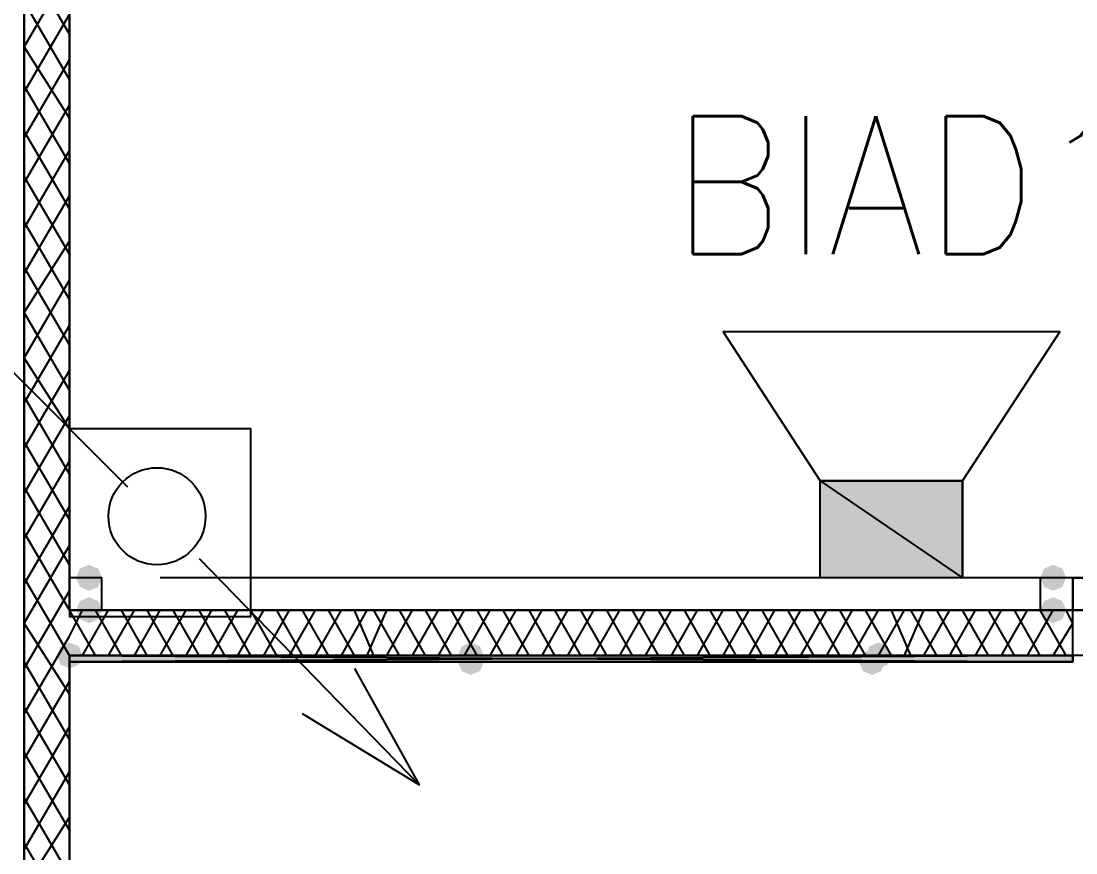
# Model space of a CAD drawing. Header units: millimetres. Extents: x 0 to 420, y 0 to 297.
# Drawn here: x 117.12 to 124.02, y 173.25 to 178.69 of the extents above; entities that cross this region are included whole.
import ezdxf

# ---------------------------------------------------------------- set-up
doc = ezdxf.new("R2010")
doc.units = ezdxf.units.MM
doc.layers.get('0').update_dxf_attribs({"linetype": 'CONTINUOUS'})
doc.styles.get("Standard").update_dxf_attribs({"font": 'STANDARD'})

msp = doc.modelspace()

# ---------------------------------------------------------------- hatches: boundary and pattern name
at = {"true_color": 0x000052}
h = msp.add_hatch(color=0, dxfattribs=at)
h.paths.add_polyline_path([(123.274668, 175.683333), (122.343335, 175.683333), (123.274668, 175.048333)], flags=0)
h.paths.add_polyline_path([(122.343335, 175.683333), (123.274668, 175.048333), (122.343335, 175.048333)], flags=0)
at = {"true_color": 0x000007}
for points in [[(117.644333, 175.048333), (117.619462, 174.988537), (117.559667, 174.963667), (117.499871, 174.988537), (117.475, 175.048333), (117.499871, 175.108129), (117.559667, 175.133), (117.619462, 175.108129)], [(123.952, 175.048333), (123.927129, 174.988537), (123.867333, 174.963667), (123.807538, 174.988537), (123.782667, 175.048333), (123.807537, 175.108129), (123.867333, 175.133), (123.927129, 175.108129)], [(117.644333, 174.836667), (117.619462, 174.776871), (117.559667, 174.752), (117.499871, 174.776871), (117.475, 174.836667), (117.499871, 174.896462), (117.559667, 174.921333), (117.619462, 174.896463)], [(123.952, 174.836667), (123.927129, 174.776871), (123.867333, 174.752), (123.807538, 174.776871), (123.782667, 174.836667), (123.807537, 174.896462), (123.867333, 174.921333), (123.927129, 174.896463)], [(117.517333, 174.540333), (117.492463, 174.480537), (117.432667, 174.455667), (117.372871, 174.480537), (117.348, 174.540333), (117.372871, 174.600129), (117.432667, 174.625), (117.492462, 174.600129)]]:
    msp.add_hatch(color=0, dxfattribs=at).paths.add_polyline_path(points, flags=0)
at = {"true_color": 0x0000fe}
for points in [[(117.517333, 174.540333), (117.492463, 174.480537), (117.432667, 174.455667), (117.372871, 174.480537), (117.348, 174.540333), (117.372871, 174.600129), (117.432667, 174.625), (117.492462, 174.600129)], [(117.517333, 174.540333), (117.492463, 174.480537), (117.432667, 174.455667), (117.372871, 174.480537), (117.348, 174.540333), (117.372871, 174.600129), (117.432667, 174.625), (117.492462, 174.600129)], [(120.142, 174.540333), (120.117129, 174.480537), (120.057333, 174.455667), (119.997538, 174.480537), (119.972667, 174.540333), (119.997537, 174.600129), (120.057333, 174.625), (120.117129, 174.600129)], [(120.142, 174.498), (120.117129, 174.438204), (120.057333, 174.413333), (119.997538, 174.438204), (119.972667, 174.498), (119.997537, 174.557796), (120.057333, 174.582667), (120.117129, 174.557796)], [(122.766667, 174.498), (122.741796, 174.438204), (122.682, 174.413333), (122.622204, 174.438204), (122.597333, 174.498), (122.622204, 174.557796), (122.682, 174.582667), (122.741796, 174.557796)], [(122.809, 174.540333), (122.784129, 174.480537), (122.724333, 174.455667), (122.664538, 174.480537), (122.639667, 174.540333), (122.664537, 174.600129), (122.724333, 174.625), (122.784129, 174.600129)]]:
    msp.add_hatch(color=0, dxfattribs=at).paths.add_polyline_path(points, flags=0)
at = {"true_color": 0x000007}
h = msp.add_hatch(color=0, dxfattribs=at)
h.paths.add_polyline_path([(123.994333, 174.540333), (117.432667, 174.540333), (123.994333, 174.498)], flags=0)
h.paths.add_polyline_path([(117.432667, 174.540333), (123.994333, 174.498), (117.432667, 174.498)], flags=0)

# ---------------------------------------------------------------- linework, layer by layer
at = {"color": 0, "true_color": 0x000005}
for points in [[(227.711001, 149.817666), (250.909667, 149.817666), (250.909667, 138.175999), (252.899334, 138.175999), (252.899334, 138.133666), (252.899334, 138.175999), (256.159001, 138.175999), (256.159001, 149.817666), (373.168334, 149.817666), (373.168334, 175.048333), (260.773334, 175.048333), (255.100667, 175.048333), (255.100667, 153.966333), (254.889001, 153.966333), (254.592667, 153.966333), (254.592667, 186.393666), (253.830667, 186.393666), (238.633001, 186.393666), (238.633001, 175.048333), (226.737334, 175.048333), (122.343335, 175.048333)], [(122.343335, 175.048333), (118.025335, 175.048333)]]:
    msp.add_lwpolyline(points, dxfattribs=at)
at = {"color": 0, "true_color": 0x000098}
msp.add_lwpolyline([(117.136333, 185.970333), (104.817333, 185.970333), (104.817333, 168.867667), (117.136333, 168.867667)], close=True, dxfattribs=at)
at = {"color": 0, "true_color": 0x000007}
for points in [[(117.136333, 185.970333), (117.136333, 168.867667)], [(117.432667, 174.836667), (117.432667, 185.970333)], [(117.432667, 178.604333), (117.136333, 179.112333)], [(117.136333, 178.519667), (117.432667, 179.027667)], [(117.432667, 178.308), (117.136333, 178.816)], [(117.136333, 178.223333), (117.432667, 178.731333)], [(117.432667, 178.054), (117.136333, 178.519667)], [(117.136333, 177.927), (117.432667, 178.435)], [(117.432667, 177.757667), (117.136333, 178.265667)], [(117.136333, 177.630667), (117.432667, 178.138667)], [(117.432667, 177.461333), (117.136333, 177.969333)], [(117.136333, 177.334333), (117.432667, 177.842333)], [(117.432667, 177.165), (117.136333, 177.673)], [(117.136333, 177.038), (117.432667, 177.546)], [(117.432667, 176.868667), (117.136333, 177.376667)], [(117.136333, 176.784), (117.432667, 177.249667)], [(117.813668, 175.640999), (116.332001, 177.122666)], [(117.432667, 176.572333), (117.136333, 177.080333)], [(117.136333, 176.487667), (117.432667, 176.995667)], [(117.432667, 176.276), (117.136333, 176.784)], [(117.136333, 176.191333), (117.432667, 176.699333)], [(117.432667, 176.022), (117.136333, 176.487667)], [(117.136333, 175.895), (117.432667, 176.403)], [(117.432667, 175.725667), (117.136333, 176.233667)], [(117.136333, 175.598667), (117.432667, 176.106667)], [(117.432667, 175.429333), (117.136333, 175.937333)], [(117.136333, 175.302333), (117.432667, 175.810333)], [(117.432667, 175.133), (117.136333, 175.641)], [(117.136333, 175.006), (117.432667, 175.514)], [(117.432667, 174.836667), (117.136333, 175.344667)], [(117.136333, 174.752), (117.432667, 175.26)], [(118.279335, 175.175333), (119.718668, 173.693666)], [(117.432667, 174.540333), (117.136333, 175.048333)], [(123.994333, 174.921333), (123.994333, 175.048333), (125.476, 175.048333)], [(117.136333, 174.455667), (117.432667, 174.963667)], [(125.476, 174.836667), (123.994333, 174.836667), (123.994333, 174.921333)], [(117.432667, 174.667333), (117.517333, 174.836667)], [(117.602, 174.540333), (117.432667, 174.836667)], [(123.994333, 174.836667), (117.432667, 174.836667)], [(117.517333, 174.540333), (117.686667, 174.836667)], [(117.771333, 174.540333), (117.602, 174.836667)], [(117.686667, 174.540333), (117.856, 174.836667)], [(117.940667, 174.540333), (117.771333, 174.836667)], [(117.856, 174.540333), (118.025333, 174.836667)], [(118.11, 174.540333), (117.940667, 174.836667)], [(118.025333, 174.540333), (118.194667, 174.836667)], [(118.279333, 174.540333), (118.11, 174.836667)], [(118.194667, 174.540333), (118.364, 174.836667)], [(118.448667, 174.540333), (118.279333, 174.836667)], [(118.364, 174.540333), (118.533333, 174.836667)], [(118.618, 174.540333), (118.448667, 174.836667)], [(118.533333, 174.540333), (118.702667, 174.836667)], [(118.787333, 174.540333), (118.618, 174.836667)], [(118.702667, 174.540333), (118.872, 174.836667)], [(118.956667, 174.540333), (118.787333, 174.836667)], [(118.872, 174.540333), (119.041333, 174.836667)], [(119.126, 174.540333), (118.956667, 174.836667)], [(119.041333, 174.540333), (119.210667, 174.836667)], [(119.295333, 174.540333), (119.126, 174.836667)], [(119.210667, 174.540333), (119.38, 174.836667)], [(119.422333, 174.540333), (119.295333, 174.836667)], [(119.38, 174.540333), (119.507, 174.836667)], [(119.591667, 174.540333), (119.422333, 174.836667)], [(119.507, 174.540333), (119.676333, 174.836667)], [(119.761, 174.540333), (119.591667, 174.836667)], [(119.676333, 174.540333), (119.845667, 174.836667)], [(119.930333, 174.540333), (119.761, 174.836667)], [(119.845667, 174.540333), (120.015, 174.836667)], [(120.099667, 174.540333), (119.930333, 174.836667)], [(120.015, 174.540333), (120.184333, 174.836667)], [(120.269, 174.540333), (120.099667, 174.836667)], [(120.184333, 174.540333), (120.353667, 174.836667)], [(120.438333, 174.540333), (120.269, 174.836667)], [(120.353667, 174.540333), (120.523, 174.836667)], [(120.607667, 174.540333), (120.438333, 174.836667)], [(120.523, 174.540333), (120.692333, 174.836667)], [(120.777, 174.540333), (120.607667, 174.836667)], [(120.692333, 174.540333), (120.861667, 174.836667)], [(120.946333, 174.540333), (120.777, 174.836667)], [(120.861667, 174.540333), (121.031, 174.836667)], [(121.115667, 174.540333), (120.946333, 174.836667)], [(121.031, 174.540333), (121.200333, 174.836667)], [(121.285, 174.540333), (121.115667, 174.836667)], [(121.200333, 174.540333), (121.369667, 174.836667)], [(121.454333, 174.540333), (121.285, 174.836667)], [(121.369667, 174.540333), (121.539, 174.836667)], [(121.623667, 174.540333), (121.454333, 174.836667)], [(121.539, 174.540333), (121.708333, 174.836667)], [(121.793, 174.540333), (121.623667, 174.836667)], [(121.708333, 174.540333), (121.877667, 174.836667)], [(121.962333, 174.540333), (121.793, 174.836667)], [(121.877667, 174.540333), (122.047, 174.836667)], [(122.131667, 174.540333), (121.962333, 174.836667)], [(122.047, 174.540333), (122.216333, 174.836667)], [(122.301, 174.540333), (122.131667, 174.836667)], [(122.216333, 174.540333), (122.385667, 174.836667)], [(122.470333, 174.540333), (122.301, 174.836667)], [(122.385667, 174.540333), (122.555, 174.836667)], [(122.639667, 174.540333), (122.470333, 174.836667)], [(122.555, 174.540333), (122.724333, 174.836667)], [(122.809, 174.540333), (122.639667, 174.836667)], [(122.724333, 174.540333), (122.893667, 174.836667)], [(122.936, 174.540333), (122.809, 174.836667)], [(122.893667, 174.540333), (123.020667, 174.836667)], [(123.105333, 174.540333), (122.936, 174.836667)], [(123.020667, 174.540333), (123.19, 174.836667)], [(123.274667, 174.540333), (123.105333, 174.836667)], [(123.19, 174.540333), (123.359333, 174.836667)], [(123.444, 174.540333), (123.274667, 174.836667)], [(123.359333, 174.540333), (123.528667, 174.836667)], [(123.613333, 174.540333), (123.444, 174.836667)], [(123.528667, 174.540333), (123.698, 174.836667)], [(123.782667, 174.540333), (123.613333, 174.836667)], [(123.698, 174.540333), (123.867333, 174.836667)], [(123.952, 174.540333), (123.782667, 174.836667)], [(123.994333, 174.752), (123.952, 174.836667)], [(123.994333, 174.540333), (123.994333, 174.836667)], [(123.994333, 174.540333), (123.994333, 174.836667)], [(117.432667, 174.286333), (117.136333, 174.752)], [(123.867333, 174.540333), (123.994333, 174.752)], [(117.136333, 174.159333), (117.432667, 174.667333)], [(123.994333, 174.540333), (117.432667, 174.540333), (123.994333, 174.540333), (117.432667, 174.498)], [(117.432667, 165.777333), (117.432667, 174.540333)], [(117.432667, 174.540333), (123.994333, 174.540333)], [(117.432667, 173.99), (117.136333, 174.498)], [(119.295335, 174.455666), (119.718668, 173.693666), (118.956668, 174.159333)], [(117.136333, 173.863), (117.432667, 174.371)], [(117.432667, 173.693667), (117.136333, 174.201667)], [(117.136333, 173.566667), (117.432667, 174.074667)], [(117.432667, 173.397333), (117.136333, 173.905333)], [(117.136333, 173.270333), (117.432667, 173.778333)], [(117.432667, 173.101), (117.136333, 173.609)], [(117.136333, 173.016333), (117.432667, 173.482)], [(117.432667, 172.804667), (117.136333, 173.312667)]]:
    msp.add_lwpolyline(points, dxfattribs=at)
for points in [[(134.027333, 174.836667), (134.027333, 185.970333), (117.432667, 185.970333), (117.432667, 174.836667)], [(117.432668, 176.021999), (117.432668, 174.794333), (118.618001, 174.794333), (118.618001, 176.021999)], [(117.432667, 174.836667), (117.644333, 174.836667), (117.644333, 175.048333), (117.432667, 175.048333), (117.432667, 174.836667), (117.644333, 174.836667), (117.644333, 175.048333), (117.432667, 175.048333)], [(123.782667, 174.836667), (123.994333, 174.836667), (123.994333, 175.048333), (123.782667, 175.048333), (123.782667, 174.836667), (123.994333, 174.836667), (123.994333, 175.048333), (123.782667, 175.048333)], [(124.121333, 174.836667), (124.121333, 174.921333), (124.079, 174.921333), (124.079, 175.048333), (123.994333, 175.048333), (123.994333, 174.836667)], [(123.994333, 174.540333), (117.432667, 174.540333), (123.994333, 174.498)], [(117.432667, 174.540333), (123.994333, 174.498), (117.432667, 174.498)], [(123.994333, 174.540333), (123.994333, 174.498), (117.432667, 174.498), (117.432667, 174.540333), (123.994333, 174.540333), (117.432667, 174.540333), (117.432667, 174.498), (123.994333, 174.498)]]:
    msp.add_lwpolyline(points, close=True, dxfattribs=at)
at = {"color": 0, "true_color": 0x000052}
msp.add_lwpolyline([(123.274668, 175.683333), (123.274668, 175.048333), (122.343335, 175.048333), (122.343335, 175.683333), (123.274668, 175.683333), (123.909668, 176.656999), (121.708335, 176.656999), (122.343335, 175.683333)], dxfattribs=at)
for points in [[(123.274668, 175.683333), (122.343335, 175.683333), (123.274668, 175.048333)], [(122.343335, 175.683333), (123.274668, 175.048333), (122.343335, 175.048333)]]:
    msp.add_lwpolyline(points, close=True, dxfattribs=at)
at = {"color": 0, "true_color": 0x0000ab}
msp.add_lwpolyline([(117.432667, 167.851667), (134.027333, 167.851667), (134.027333, 174.540333), (117.432667, 174.540333)], close=True, dxfattribs=at)
at = {"color": 0, "true_color": 0x000007}
msp.add_circle((118.004168, 175.450499), 0.3175, dxfattribs=at)

# ---------------------------------------------------------------- texts
at = {"color": 0, "true_color": 0x000007, "insert": (121.369672, 178.06654), "char_height": 0.90154, "width": 4.70804214, "attachment_point": 1}
msp.add_mtext('BIAD1.33', dxfattribs=at)

doc.saveas('drawing.dxf')
